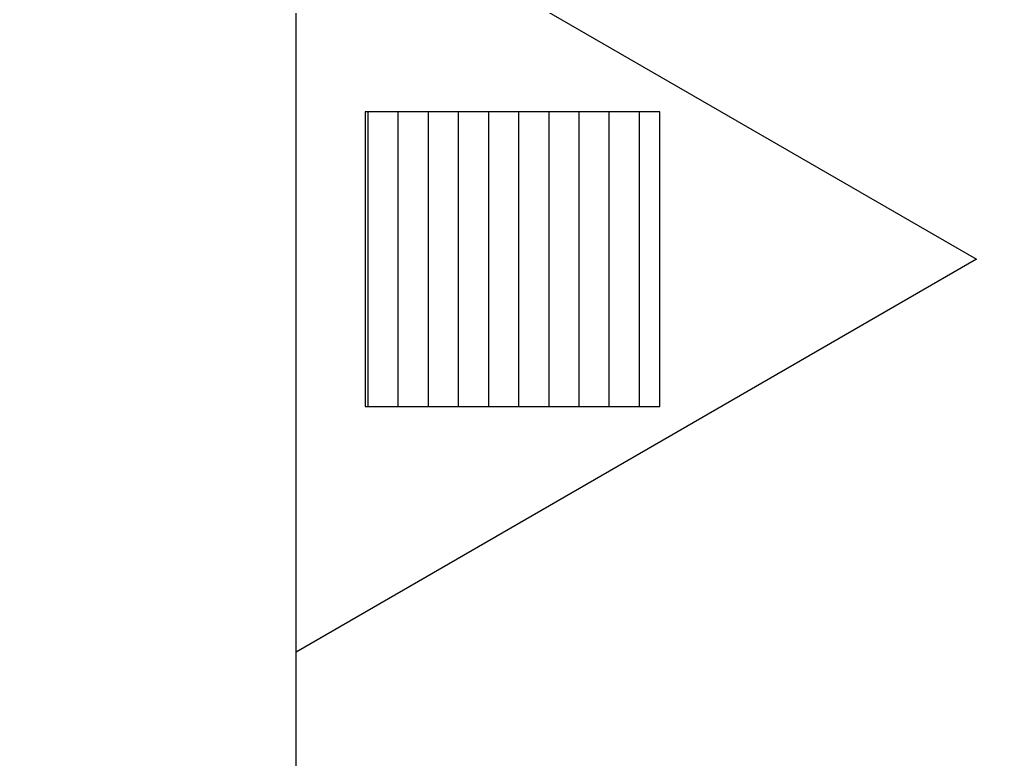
# Model space of a CAD drawing. Header units: inches. Extents: x 0 to 1813292486, y 0 to 3473589894.
# Drawn here: x 600469443.1 to 600469777.2, y 3473216611.5 to 3473216859.9 of the extents above; entities that cross this region are included whole.
import ezdxf

# ---------------------------------------------------------------- set-up
doc = ezdxf.new("R2010")
doc.units = ezdxf.units.IN
doc.header["$LTSCALE"] = 1000
doc.header["$MEASUREMENT"] = 0
doc.linetypes.add('AX-MALL-WALL-P02-QT$0$DASH', pattern=[0.35, 0.25, -0.1])
for name, color, linetype in [('A-Anno-Note', 241, 'Continuous'), ('AX-MALL-P02-200$0$A-Anno-Note', 241, 'Continuous'), ('AX-MALL-WALL-P02$0$A-Anno-Note', 241, 'Continuous'), ('AX-MALL-WALL-P02-QT$0$A-Detl-Patt', 8, 'Continuous'), ('AX-MALL-WALL-P02-QT$0$A-Detl-Thin', 131, 'Continuous'), ('AX-MALL-WALL-P02-QT$0$A-Wall', 2, 'Continuous'), ('AX-MALL-WALL-P02-QT$0$A-Wall-Patt', 13, 'Continuous'), ('PX-MALL-P02-LG$0$P-Exsh', 31, 'Continuous')]:
    doc.layers.add(name, color=color, linetype=linetype)

# ---------------------------------------------------------------- blocks, each defined once
blk = doc.blocks.new('AX-MALL-WALL-P02-QT$0$tj')
at = {"layer": 'AX-MALL-WALL-P02-QT$0$A-Detl-Patt'}
h = blk.add_hatch(dxfattribs=at)
h.set_pattern_fill('STEEL', color=256, scale=100.0000000000001, angle=50.43183869082386)
h.set_pattern_definition([(75.00000000004839, (-14278.19445574284, 156289.8254051208), (-153.3407249234246, 41.08752340989569), []), (75.00000000004839, (-14317.88195610046, 156358.5661673546), (-153.3407249234246, 41.08752340989569), [])])
edge = h.paths.add_edge_path()
edge.add_line((88101.273016572, 47666.64152574539), (87883.93542659283, 47459.84604215622))
edge.add_line((87883.93542659283, 47459.84604215622), (91571.54751467705, 43584.64122533798))
edge.add_arc((262949.389629302, 558937.705083496), 543101.4133620498, 251.6057364187558, 260.0288666978238)
edge.add_arc((172180.8466627672, -2862.146247219684), 27099.9982179492, 64.7128659603706, 96.9316049602786, ccw=False)
edge.add_arc((262948.9730309481, 558936.3205539446), 543099.9677998082, 261.6155114784545, 271.7251478115656)
edge.add_line((279298.9759148359, 16082.51663446426), (279298.9759315252, 16382.65274763107))
edge.add_arc((262948.9742454757, 558936.3204835369), 542799.9676941936, 261.62020364125146, 271.7261014454634, ccw=False)
edge.add_arc((172180.8456921196, -2862.14609140989), 27400.00151046549, 64.80631838577902, 96.83815911678944)
edge.add_arc((262949.394896181, 558937.7037490648), 542801.4137571028, 251.6136389015772, 260.02417327084333, ccw=False)
edge.add_line((91737.26096642017, 43845.69257831573), (88101.273016572, 47666.64152574539))
blk.add_lwpolyline([(88103.03003954887, 47737.33037519455), (87813.24658572674, 47461.60306501389), (91543.92713344097, 43541.13421487808, 0.03677856867194786), (168908.9495433569, 23989.2463850975, -0.1416543586965341), (183742.0972260237, 21592.70785188675, 0.04416604653312874), (279348.9759123325, 16034.00206041336), (279348.9759345055, 16434.18465709686, -0.04414427716130016), (183859.0483468771, 21979.79425859451, 0.1405450684183163), (168919.8474783897, 24393.46752309799, -0.03670519880877311), (91764.87840116024, 43889.20268630981), (88103.03007543087, 47737.33033752441)], format="xyb", dxfattribs=at)
blk.add_lwpolyline([(88101.273016572, 47666.64152574539), (87883.93542659283, 47459.84604215622), (91571.54751467705, 43584.64122533798, 0.0367693963449814), (168910.2986617088, 24039.77597379684, -0.1415142461245126), (183756.7420067787, 21641.08926153183, 0.04414024362697595), (279298.9759148359, 16082.51663446426), (279298.9759315252, 16382.65274763107, -0.04412389944666065), (183844.4648458958, 21931.40288829803, 0.1406825130026793), (168918.4574091434, 24342.94360637665, -0.03671436212623864), (91737.26096642017, 43845.69257831573)], format="xyb", close=True, dxfattribs=at)
blk = doc.blocks.new('AX-MALL-WALL-P02-QT')
at = {"layer": 'AX-MALL-WALL-P02-QT$0$A-Wall-Patt'}
h = blk.add_hatch(dxfattribs=at)
h.set_pattern_fill('普通砖', color=256, scale=200, style=0)
h.set_pattern_definition([(45, (0, 359.0227), (-353.55353201463, 353.55353201463), [])])
h.paths.add_polyline_path([(600281197.1957127, 3473114642.281248), (600281313.0524788, 3473114643.895241), (600283555.5197941, 3473120663.467543), (600283485.0838348, 3473120760.84937), (600283368.1021649, 3473120733.286109), (600281142.9096503, 3473114760.085458)])
at = {"layer": 'AX-MALL-WALL-P02-QT$0$A-Detl-Thin', "linetype": 'AX-MALL-WALL-P02-QT$0$DASH', "ltscale": 3}
for points in [[(600281672.6755823, 3473115609.250299, 0.001647830101194656), (600284611.5061569, 3473113615.348857, 0.001647830101194656)], [(600281600.7476938, 3473115416.170542, 0.001647182209388115), (600284539.6939071, 3473113422.57953)]]:
    blk.add_lwpolyline(points, format="xyb", dxfattribs=at)
at = {"layer": 'AX-MALL-WALL-P02-QT$0$A-Wall'}
blk.add_line((600281313.0524788, 3473114643.895241), (600283555.5197941, 3473120663.467543), dxfattribs=at)
at = {"layer": 'AX-MALL-WALL-P02-QT$0$A-Detl-Thin', "rotation": 339.5681613091762}
blk.add_blockref('AX-MALL-WALL-P02-QT$0$tj', (600144118.6961328, 3473128496.287411), dxfattribs=at)
blk = doc.blocks.new('AX-MALL-WALL-P02')
at = {"layer": 'AX-MALL-WALL-P02$0$A-Anno-Note'}
blk.add_blockref('AX-MALL-WALL-P02-QT', (0, 0), dxfattribs=at)
blk = doc.blocks.new('PX-MALL-P02-LG$0$MHQ')
at = {"layer": 'PX-MALL-P02-LG$0$P-Exsh', "ltscale": 0.7}
h = blk.add_hatch(dxfattribs=at)
h.set_pattern_fill('ANSI31', color=256, scale=25, style=0)
h.set_pattern_definition([(45, (-160019.2306599375, -42228.3236173685), (-28.0633003783411, 28.0633003783411), [])])
h.paths.add_polyline_path([(-75.0000000015425, 185.1731819980414), (75, 185.1731819980414), (75, 35.17318199802685), (-75.0000000015425, 35.17318199802685)])
for points in [[(0, 346.4101615137042), (-200, -1.455191522836685e-11), (200, -1.455191522836685e-11)], [(0, 346.4101615137042), (-200, -1.455191522836685e-11), (200, -1.455191522836685e-11)], [(0, 346.4101615137042), (-200, -1.455191522836685e-11), (200, -1.455191522836685e-11)], [(-75.0000000015425, 185.1731819980414), (75, 185.1731819980414), (75, 35.17318199802685), (-75.0000000015425, 35.17318199802685)]]:
    blk.add_lwpolyline(points, close=True, dxfattribs=at)
blk = doc.blocks.new('PX-MALL-P02-LG$0$A$C301F1425')
at = {"layer": 'PX-MALL-P02-LG$0$P-Exsh', "ltscale": 0.7}
for p in [(-200, 1.455191522836685e-11), (200, 1.455191522836685e-11)]:
    blk.add_blockref('PX-MALL-P02-LG$0$MHQ', p, dxfattribs=at)
blk = doc.blocks.new('PX-MALL-P02-LG')
at = {"xscale": -0.660000000149011, "yscale": 0.660000000149011, "zscale": 0.660000000149011, "rotation": 249.5681618208259}
blk.add_blockref('PX-MALL-P02-LG$0$A$C301F1425', (600281423.7918241, 3473114941.158663), dxfattribs=at)
blk = doc.blocks.new('AX-MALL-P02-200')
at = {"layer": 'AX-MALL-P02-200$0$A-Anno-Note'}
blk.add_blockref('AX-MALL-WALL-P02', (0, 0), dxfattribs=at)
blk.add_blockref('PX-MALL-P02-LG', (0, 0), dxfattribs=at)

msp = doc.modelspace()

# ---------------------------------------------------------------- block references
at = {"layer": 'A-Anno-Note', "rotation": 20.43183869077545}
msp.add_blockref('AX-MALL-P02-200', (1250392458.527329, 9048125.682563305), dxfattribs=at)

doc.saveas('drawing.dxf')
